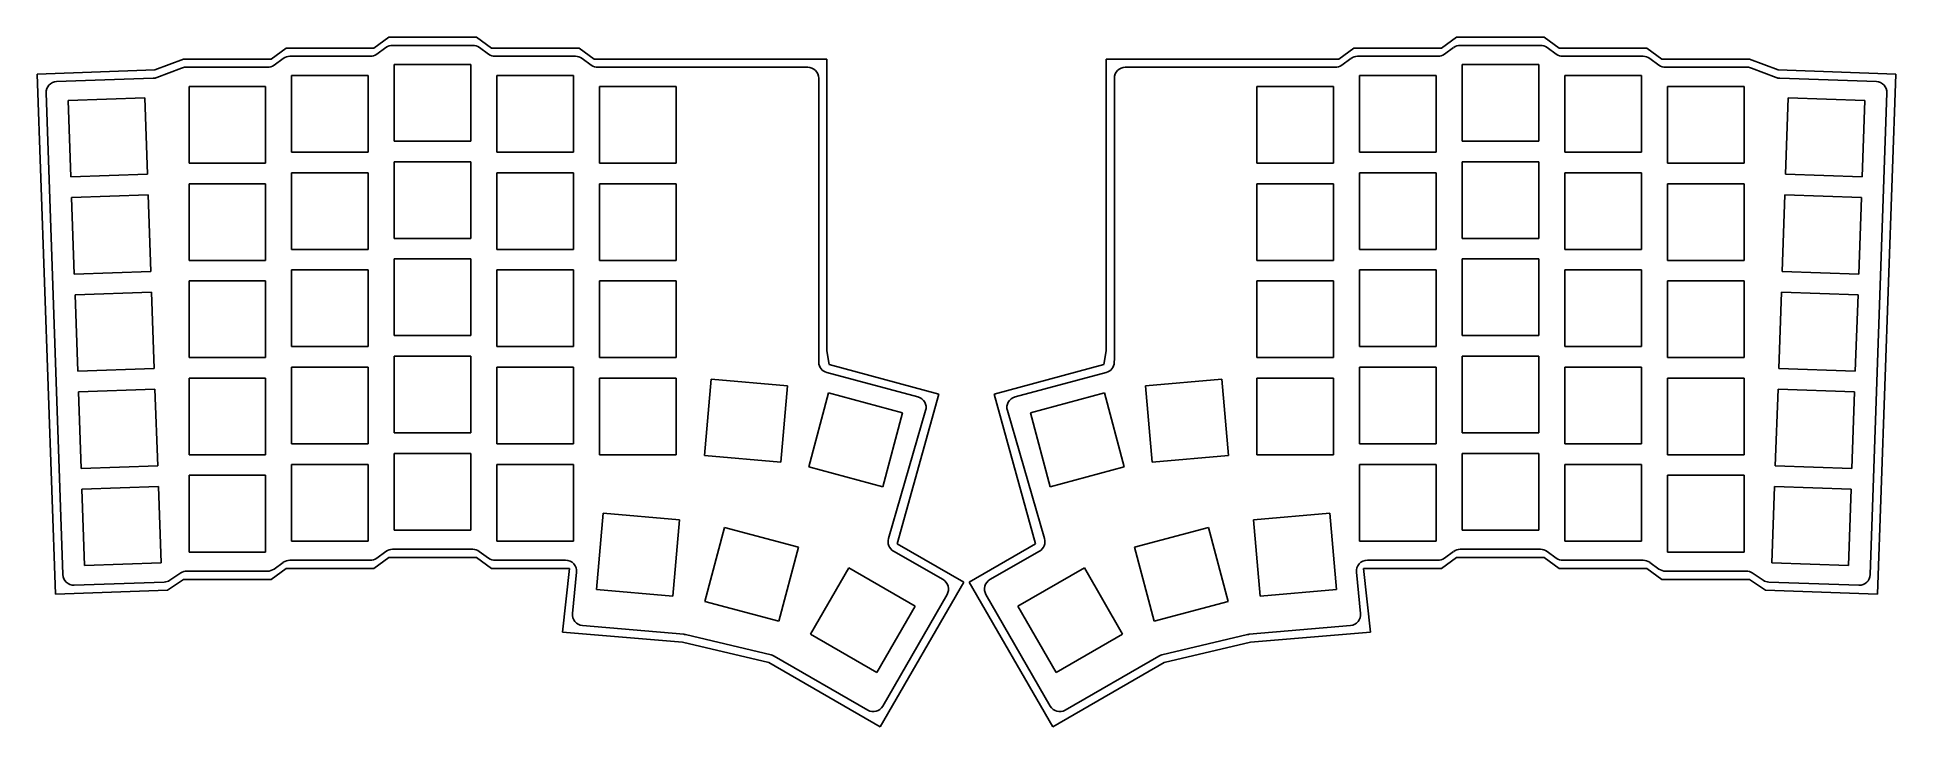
# Model space of a CAD drawing. Header units: millimetres. Extents: x 35 to 374, y -187 to -61.
import ezdxf

# ---------------------------------------------------------------- set-up
doc = ezdxf.new("R2010")
doc.units = ezdxf.units.MM

msp = doc.modelspace()

# ---------------------------------------------------------------- linework, layer by layer
for p, q in [((98.84, -60.75), (96.09, -62.75)), ((114.84, -60.75), (98.84, -60.75)), ((117.59, -62.75), (114.84, -60.75)), ((291.09, -62.75), (293.84, -60.75)), ((293.84, -60.75), (309.84, -60.75)), ((309.84, -60.75), (312.59, -62.75)), ((80.09, -62.75), (77.34, -64.75)), ((96.09, -62.75), (80.09, -62.75)), ((95.44, -64.25), (80.74, -64.25)), ((98.31, -62.64), (96.62, -63.87)), ((114.19, -62.25), (99.49, -62.25)), ((117.06, -63.87), (115.37, -62.64)), ((133.59, -62.75), (117.59, -62.75)), ((132.94, -64.25), (118.24, -64.25)), ((136.34, -64.75), (133.59, -62.75)), ((272.34, -64.75), (275.09, -62.75)), ((275.09, -62.75), (291.09, -62.75)), ((275.74, -64.25), (290.44, -64.25)), ((291.62, -63.87), (293.31, -62.64)), ((294.49, -62.25), (309.19, -62.25)), ((310.37, -62.64), (312.06, -63.87)), ((312.59, -62.75), (328.59, -62.75)), ((313.24, -64.25), (327.94, -64.25)), ((328.59, -62.75), (331.34, -64.75)), ((56.1, -66.74), (34.61, -67.49)), ((34.61, -67.49), (37.93, -162.43)), ((61.34, -64.75), (56.1, -66.74)), ((60.99, -66.39), (56.46, -68.12)), ((77.34, -64.75), (61.34, -64.75)), ((76.69, -66.25), (61.71, -66.25)), ((79.56, -64.64), (77.87, -65.87)), ((95.09, -67.75), (81.09, -67.75)), ((81.09, -67.75), (81.09, -81.75)), ((95.09, -81.75), (95.09, -67.75)), ((113.84, -65.75), (99.84, -65.75)), ((99.84, -65.75), (99.84, -79.75)), ((113.84, -79.75), (113.84, -65.75)), ((132.59, -67.75), (118.59, -67.75)), ((118.59, -67.75), (118.59, -81.75)), ((132.59, -81.75), (132.59, -67.75)), ((135.81, -65.87), (134.12, -64.64)), ((178.84, -64.75), (136.34, -64.75)), ((175.34, -66.25), (136.99, -66.25)), ((178.84, -118), (178.84, -64.75)), ((229.84, -118), (229.84, -64.75)), ((229.84, -64.75), (272.34, -64.75)), ((233.34, -66.25), (271.69, -66.25)), ((272.87, -65.87), (274.56, -64.64)), ((290.09, -67.75), (276.09, -67.75)), ((276.09, -67.75), (276.09, -81.75)), ((290.09, -81.75), (290.09, -67.75)), ((308.84, -65.75), (294.84, -65.75)), ((294.84, -65.75), (294.84, -79.75)), ((308.84, -79.75), (308.84, -65.75)), ((327.59, -67.75), (313.59, -67.75)), ((313.59, -67.75), (313.59, -81.75)), ((327.59, -81.75), (327.59, -67.75)), ((329.12, -64.64), (330.81, -65.87)), ((331.34, -64.75), (347.34, -64.75)), ((331.99, -66.25), (346.97, -66.25)), ((347.34, -64.75), (352.58, -66.74)), ((347.68, -66.39), (352.22, -68.12)), ((352.58, -66.74), (374.07, -67.49)), ((374.07, -67.49), (370.75, -162.43)), ((36.23, -70.93), (39.3, -158.88)), ((55.82, -68.25), (38.16, -68.86)), ((76.34, -69.75), (62.34, -69.75)), ((62.34, -69.75), (62.34, -83.75)), ((76.34, -83.75), (76.34, -69.75)), ((151.34, -69.75), (137.34, -69.75)), ((137.34, -69.75), (137.34, -83.75)), ((151.34, -83.75), (151.34, -69.75)), ((177.34, -119.5), (177.34, -68.25)), ((231.34, -119.5), (231.34, -68.25)), ((271.34, -69.75), (257.34, -69.75)), ((257.34, -69.75), (257.34, -83.75)), ((271.34, -83.75), (271.34, -69.75)), ((346.34, -69.75), (332.34, -69.75)), ((332.34, -69.75), (332.34, -83.75)), ((346.34, -83.75), (346.34, -69.75)), ((352.86, -68.25), (370.52, -68.86)), ((372.45, -70.93), (369.38, -158.88)), ((54.27, -71.8), (40.28, -72.29)), ((40.28, -72.29), (40.77, -86.28)), ((54.76, -85.79), (54.27, -71.8)), ((354.4, -71.8), (353.92, -85.79)), ((368.4, -72.29), (354.4, -71.8)), ((367.91, -86.28), (368.4, -72.29)), ((99.84, -79.75), (113.84, -79.75)), ((294.84, -79.75), (308.84, -79.75)), ((62.34, -83.75), (76.34, -83.75)), ((81.09, -81.75), (95.09, -81.75)), ((113.84, -83.5), (99.84, -83.5)), ((99.84, -83.5), (99.84, -97.5)), ((113.84, -97.5), (113.84, -83.5)), ((118.59, -81.75), (132.59, -81.75)), ((137.34, -83.75), (151.34, -83.75)), ((257.34, -83.75), (271.34, -83.75)), ((276.09, -81.75), (290.09, -81.75)), ((308.84, -83.5), (294.84, -83.5)), ((294.84, -83.5), (294.84, -97.5)), ((308.84, -97.5), (308.84, -83.5)), ((313.59, -81.75), (327.59, -81.75)), ((332.34, -83.75), (346.34, -83.75)), ((40.77, -86.28), (54.76, -85.79)), ((76.34, -87.5), (62.34, -87.5)), ((62.34, -87.5), (62.34, -101.5)), ((76.34, -101.5), (76.34, -87.5)), ((95.09, -85.5), (81.09, -85.5)), ((81.09, -85.5), (81.09, -99.5)), ((95.09, -99.5), (95.09, -85.5)), ((132.59, -85.5), (118.59, -85.5)), ((118.59, -85.5), (118.59, -99.5)), ((132.59, -99.5), (132.59, -85.5)), ((151.34, -87.5), (137.34, -87.5)), ((137.34, -87.5), (137.34, -101.5)), ((151.34, -101.5), (151.34, -87.5)), ((271.34, -87.5), (257.34, -87.5)), ((257.34, -87.5), (257.34, -101.5)), ((271.34, -101.5), (271.34, -87.5)), ((290.09, -85.5), (276.09, -85.5)), ((276.09, -85.5), (276.09, -99.5)), ((290.09, -99.5), (290.09, -85.5)), ((327.59, -85.5), (313.59, -85.5)), ((313.59, -85.5), (313.59, -99.5)), ((327.59, -99.5), (327.59, -85.5)), ((346.34, -87.5), (332.34, -87.5)), ((332.34, -87.5), (332.34, -101.5)), ((346.34, -101.5), (346.34, -87.5)), ((353.92, -85.79), (367.91, -86.28)), ((54.89, -89.54), (40.9, -90.03)), ((40.9, -90.03), (41.39, -104.02)), ((55.38, -103.53), (54.89, -89.54)), ((353.79, -89.54), (353.3, -103.53)), ((367.78, -90.03), (353.79, -89.54)), ((367.29, -104.02), (367.78, -90.03)), ((99.84, -97.5), (113.84, -97.5)), ((294.84, -97.5), (308.84, -97.5)), ((62.34, -101.5), (76.34, -101.5)), ((81.09, -99.5), (95.09, -99.5)), ((113.84, -101.25), (99.84, -101.25)), ((99.84, -101.25), (99.84, -115.25)), ((113.84, -115.25), (113.84, -101.25)), ((118.59, -99.5), (132.59, -99.5)), ((137.34, -101.5), (151.34, -101.5)), ((257.34, -101.5), (271.34, -101.5)), ((276.09, -99.5), (290.09, -99.5)), ((308.84, -101.25), (294.84, -101.25)), ((294.84, -101.25), (294.84, -115.25)), ((308.84, -115.25), (308.84, -101.25)), ((313.59, -99.5), (327.59, -99.5)), ((332.34, -101.5), (346.34, -101.5)), ((41.39, -104.02), (55.38, -103.53)), ((95.09, -103.25), (81.09, -103.25)), ((81.09, -103.25), (81.09, -117.25)), ((95.09, -117.25), (95.09, -103.25)), ((132.59, -103.25), (118.59, -103.25)), ((118.59, -103.25), (118.59, -117.25)), ((132.59, -117.25), (132.59, -103.25)), ((290.09, -103.25), (276.09, -103.25)), ((276.09, -103.25), (276.09, -117.25)), ((290.09, -117.25), (290.09, -103.25)), ((327.59, -103.25), (313.59, -103.25)), ((313.59, -103.25), (313.59, -117.25)), ((327.59, -117.25), (327.59, -103.25)), ((353.3, -103.53), (367.29, -104.02)), ((55.51, -107.28), (41.52, -107.77)), ((41.52, -107.77), (42.01, -121.76)), ((56, -121.27), (55.51, -107.28)), ((76.34, -105.25), (62.34, -105.25)), ((62.34, -105.25), (62.34, -119.25)), ((76.34, -119.25), (76.34, -105.25)), ((151.34, -105.25), (137.34, -105.25)), ((137.34, -105.25), (137.34, -119.25)), ((151.34, -119.25), (151.34, -105.25)), ((271.34, -105.25), (257.34, -105.25)), ((257.34, -105.25), (257.34, -119.25)), ((271.34, -119.25), (271.34, -105.25)), ((346.34, -105.25), (332.34, -105.25)), ((332.34, -105.25), (332.34, -119.25)), ((346.34, -119.25), (346.34, -105.25)), ((353.17, -107.28), (352.68, -121.27)), ((367.16, -107.77), (353.17, -107.28)), ((366.67, -121.76), (367.16, -107.77)), ((99.84, -115.25), (113.84, -115.25)), ((294.84, -115.25), (308.84, -115.25)), ((81.09, -117.25), (95.09, -117.25)), ((118.59, -117.25), (132.59, -117.25)), ((179.25, -120.54), (178.84, -118)), ((229.43, -120.54), (229.84, -118)), ((276.09, -117.25), (290.09, -117.25)), ((313.59, -117.25), (327.59, -117.25)), ((42.01, -121.76), (56, -121.27)), ((62.34, -119.25), (76.34, -119.25)), ((95.09, -121), (81.09, -121)), ((81.09, -121), (81.09, -135)), ((95.09, -135), (95.09, -121)), ((113.84, -119), (99.84, -119)), ((99.84, -119), (99.84, -133)), ((113.84, -133), (113.84, -119)), ((132.59, -121), (118.59, -121)), ((118.59, -121), (118.59, -135)), ((132.59, -135), (132.59, -121)), ((137.34, -119.25), (151.34, -119.25)), ((177.36, -120.12), (177.34, -119.5)), ((195.48, -126.44), (178.84, -121.98)), ((199.29, -125.91), (179.25, -120.54)), ((209.39, -125.91), (229.43, -120.54)), ((213.2, -126.44), (229.84, -121.98)), ((231.32, -120.12), (231.34, -119.5)), ((257.34, -119.25), (271.34, -119.25)), ((290.09, -121), (276.09, -121)), ((276.09, -121), (276.09, -135)), ((290.09, -135), (290.09, -121)), ((308.84, -119), (294.84, -119)), ((294.84, -119), (294.84, -133)), ((308.84, -133), (308.84, -119)), ((327.59, -121), (313.59, -121)), ((313.59, -121), (313.59, -135)), ((327.59, -135), (327.59, -121)), ((332.34, -119.25), (346.34, -119.25)), ((352.68, -121.27), (366.67, -121.76)), ((56.13, -125.02), (42.14, -125.51)), ((42.14, -125.51), (42.63, -139.5)), ((56.62, -139.01), (56.13, -125.02)), ((76.34, -123), (62.34, -123)), ((62.34, -123), (62.34, -137)), ((76.34, -137), (76.34, -123)), ((151.34, -123), (137.34, -123)), ((137.34, -123), (137.34, -137)), ((151.34, -137), (151.34, -123)), ((157.73, -123.17), (156.51, -137.12)), ((171.67, -124.39), (157.73, -123.17)), ((170.45, -138.34), (171.67, -124.39)), ((250.95, -123.17), (237.01, -124.39)), ((237.01, -124.39), (238.23, -138.34)), ((252.17, -137.12), (250.95, -123.17)), ((271.34, -123), (257.34, -123)), ((257.34, -123), (257.34, -137)), ((271.34, -137), (271.34, -123)), ((346.34, -123), (332.34, -123)), ((332.34, -123), (332.34, -137)), ((346.34, -137), (346.34, -123)), ((352.55, -125.02), (352.06, -139.01)), ((366.54, -125.51), (352.55, -125.02)), ((366.05, -139.5), (366.54, -125.51)), ((179.16, -125.69), (175.54, -139.21)), ((192.68, -129.31), (179.16, -125.69)), ((190.09, -152.3), (196.88, -128.93)), ((191.7, -153.25), (199.29, -125.91)), ((216.97, -153.25), (209.39, -125.91)), ((218.59, -152.3), (211.8, -128.93)), ((229.52, -125.69), (216, -129.31)), ((233.14, -139.21), (229.52, -125.69)), ((189.06, -142.84), (192.68, -129.31)), ((216, -129.31), (219.62, -142.84)), ((81.09, -135), (95.09, -135)), ((99.84, -133), (113.84, -133)), ((118.59, -135), (132.59, -135)), ((276.09, -135), (290.09, -135)), ((294.84, -133), (308.84, -133)), ((313.59, -135), (327.59, -135)), ((42.63, -139.5), (56.62, -139.01)), ((62.34, -137), (76.34, -137)), ((95.09, -138.75), (81.09, -138.75)), ((81.09, -138.75), (81.09, -152.75)), ((95.09, -152.75), (95.09, -138.75)), ((113.84, -136.75), (99.84, -136.75)), ((99.84, -136.75), (99.84, -150.75)), ((113.84, -150.75), (113.84, -136.75)), ((132.59, -138.75), (118.59, -138.75)), ((118.59, -138.75), (118.59, -152.75)), ((132.59, -152.75), (132.59, -138.75)), ((137.34, -137), (151.34, -137)), ((156.51, -137.12), (170.45, -138.34)), ((238.23, -138.34), (252.17, -137.12)), ((257.34, -137), (271.34, -137)), ((290.09, -138.75), (276.09, -138.75)), ((276.09, -138.75), (276.09, -152.75)), ((290.09, -152.75), (290.09, -138.75)), ((308.84, -136.75), (294.84, -136.75)), ((294.84, -136.75), (294.84, -150.75)), ((308.84, -150.75), (308.84, -136.75)), ((327.59, -138.75), (313.59, -138.75)), ((313.59, -138.75), (313.59, -152.75)), ((327.59, -152.75), (327.59, -138.75)), ((332.34, -137), (346.34, -137)), ((352.06, -139.01), (366.05, -139.5)), ((76.34, -140.75), (62.34, -140.75)), ((62.34, -140.75), (62.34, -154.75)), ((76.34, -154.75), (76.34, -140.75)), ((175.54, -139.21), (189.06, -142.84)), ((219.62, -142.84), (233.14, -139.21)), ((346.34, -140.75), (332.34, -140.75)), ((332.34, -140.75), (332.34, -154.75)), ((346.34, -154.75), (346.34, -140.75)), ((56.75, -142.76), (42.76, -143.25)), ((42.76, -143.25), (43.25, -157.24)), ((57.24, -156.75), (56.75, -142.76)), ((351.93, -142.76), (351.44, -156.75)), ((365.92, -143.25), (351.93, -142.76)), ((365.43, -157.24), (365.92, -143.25)), ((137.98, -147.67), (136.76, -161.62)), ((151.92, -148.89), (137.98, -147.67)), ((150.7, -162.84), (151.92, -148.89)), ((270.7, -147.67), (256.76, -148.89)), ((256.76, -148.89), (257.98, -162.84)), ((271.92, -161.62), (270.7, -147.67)), ((81.09, -152.75), (95.09, -152.75)), ((99.84, -150.75), (113.84, -150.75)), ((118.59, -152.75), (132.59, -152.75)), ((160.16, -150.25), (156.53, -163.78)), ((173.68, -153.88), (160.16, -150.25)), ((248.52, -150.25), (235, -153.88)), ((252.14, -163.78), (248.52, -150.25)), ((276.09, -152.75), (290.09, -152.75)), ((294.84, -150.75), (308.84, -150.75)), ((313.59, -152.75), (327.59, -152.75)), ((62.34, -154.75), (76.34, -154.75)), ((96.09, -157.75), (98.84, -155.75)), ((96.62, -155.87), (98.31, -154.64)), ((98.84, -155.75), (114.84, -155.75)), ((99.49, -154.25), (114.19, -154.26)), ((114.84, -155.75), (117.59, -157.75)), ((115.36, -154.64), (117.06, -155.87)), ((170.06, -167.4), (173.68, -153.88)), ((200.05, -159.8), (191.01, -154.59)), ((203.83, -160.25), (191.7, -153.25)), ((204.85, -160.25), (216.97, -153.25)), ((208.63, -159.8), (217.67, -154.59)), ((235, -153.88), (238.62, -167.4)), ((293.84, -155.75), (291.09, -157.75)), ((293.31, -154.64), (291.62, -155.87)), ((309.84, -155.75), (293.84, -155.75)), ((309.19, -154.25), (294.49, -154.25)), ((312.59, -157.75), (309.84, -155.75)), ((312.06, -155.87), (310.37, -154.64)), ((332.34, -154.75), (346.34, -154.75)), ((43.25, -157.24), (57.24, -156.75)), ((58.83, -159.91), (60.84, -158.58)), ((61.94, -158.25), (76.69, -158.25)), ((77.34, -159.75), (80.09, -157.75)), ((77.87, -157.87), (79.56, -156.64)), ((80.09, -157.75), (96.09, -157.75)), ((80.74, -156.25), (95.44, -156.25)), ((117.59, -157.75), (131.84, -157.75)), ((118.24, -156.25), (131.13, -156.25)), ((131.84, -157.75), (130.56, -169.36)), ((133.12, -158.45), (132.38, -165.98)), ((182.82, -157.65), (175.82, -169.77)), ((194.94, -164.65), (182.82, -157.65)), ((225.86, -157.65), (213.74, -164.65)), ((232.86, -169.77), (225.86, -157.65)), ((275.56, -158.45), (276.3, -165.98)), ((291.09, -157.75), (276.84, -157.75)), ((276.84, -157.75), (278.12, -169.36)), ((290.44, -156.25), (277.55, -156.25)), ((328.59, -157.75), (312.59, -157.75)), ((327.94, -156.25), (313.24, -156.25)), ((331.34, -159.75), (328.59, -157.75)), ((330.81, -157.87), (329.12, -156.64)), ((346.74, -158.25), (331.99, -158.25)), ((349.85, -159.91), (347.84, -158.58)), ((351.44, -156.75), (365.43, -157.24)), ((37.93, -162.43), (58.41, -161.71)), ((41.37, -160.81), (57.8, -160.23)), ((58.41, -161.71), (61.34, -159.75)), ((61.34, -159.75), (77.34, -159.75)), ((136.76, -161.62), (150.7, -162.84)), ((188.58, -186.67), (203.83, -160.25)), ((189.03, -182.89), (200.78, -162.53)), ((220.1, -186.67), (204.85, -160.25)), ((219.65, -182.89), (207.9, -162.53)), ((257.98, -162.84), (271.92, -161.62)), ((347.34, -159.75), (331.34, -159.75)), ((350.26, -161.71), (347.34, -159.75)), ((370.75, -162.43), (350.26, -161.71)), ((367.31, -160.81), (350.88, -160.23)), ((156.53, -163.78), (170.06, -167.4)), ((187.94, -176.77), (194.94, -164.65)), ((213.74, -164.65), (220.74, -176.77)), ((238.62, -167.4), (252.14, -163.78)), ((130.56, -169.36), (152.47, -171.23)), ((134.2, -168.17), (152.71, -169.77)), ((274.48, -168.17), (255.97, -169.77)), ((278.12, -169.36), (256.21, -171.23)), ((152.47, -171.23), (168.23, -174.92)), ((153, -169.81), (168.69, -173.55)), ((175.82, -169.77), (187.94, -176.77)), ((220.74, -176.77), (232.86, -169.77)), ((255.68, -169.81), (239.99, -173.55)), ((256.21, -171.23), (240.45, -174.92)), ((168.23, -174.92), (188.58, -186.67)), ((169.23, -173.76), (186.3, -183.62)), ((240.45, -174.92), (220.1, -186.67)), ((239.45, -173.76), (222.38, -183.62))]:
    msp.add_line(p, q)
for centre, start, end in [((80.74, -66.25), 90, 126.0274), ((95.44, -62.25), 270, 306.0274), ((99.49, -64.25), 90, 126.0274), ((114.19, -64.25), 53.9726, 90), ((118.24, -62.25), 233.9726, 270), ((132.94, -66.25), 53.9726, 90), ((275.74, -66.25), 90, 126.0274), ((290.44, -62.25), 270, 306.0274), ((294.49, -64.25), 90, 126.0274), ((309.19, -64.25), 53.9726, 90), ((313.24, -62.25), 233.9726, 270), ((327.94, -66.25), 53.9726, 90), ((61.71, -68.25), 90, 110.9), ((76.69, -64.25), 270, 306.0274), ((136.99, -64.25), 233.9726, 270), ((175.34, -68.25), 0, 90), ((233.34, -68.25), 90, 180), ((271.69, -64.25), 270, 306.0274), ((331.99, -64.25), 233.9726, 270), ((346.97, -68.25), 69.1, 90), ((38.23, -70.86), 92, 182), ((55.75, -66.25), 272, 290.9), ((352.93, -66.25), 249.1, 268), ((370.45, -70.86), 358, 88), ((179.36, -120.05), 181.9226, 255), ((229.32, -120.05), 285, 358.0774), ((194.96, -128.37), 343.7976, 75), ((213.72, -128.37), 105, 196.2024), ((192.01, -152.85), 163.7976, 240), ((216.67, -152.85), 300, 16.2024), ((95.44, -154.25), 270, 306.0274), ((99.49, -156.25), 89.9642, 126.0274), ((114.19, -156.26), 54.1091, 89.9642), ((118.24, -154.25), 234.1091, 270), ((290.44, -154.25), 270, 306.0274), ((294.49, -156.25), 90, 126.0274), ((309.19, -156.25), 53.9726, 90), ((313.24, -154.25), 233.9726, 270), ((41.3, -158.81), 182, 272), ((61.94, -160.25), 90, 123.3593), ((76.69, -156.25), 270, 306.0274), ((80.74, -158.25), 90, 126.0274), ((131.13, -158.25), 354.3733, 90), ((277.55, -158.25), 90, 185.6267), ((327.94, -158.25), 53.9726, 90), ((331.99, -156.25), 233.9726, 270), ((346.74, -160.25), 56.6407, 90), ((367.38, -158.81), 268, 358), ((57.73, -158.24), 272, 303.3593), ((199.05, -161.53), 330, 60), ((209.63, -161.53), 120, 210), ((350.95, -158.24), 236.6407, 268), ((134.37, -166.17), 174.3733, 265.06), ((274.31, -166.17), 274.94, 5.6267), ((152.54, -171.76), 76.6097, 85.06), ((256.14, -171.76), 94.94, 103.3903), ((168.23, -175.5), 60, 76.6097), ((240.45, -175.5), 103.3903, 120), ((187.3, -181.89), 240, 330), ((221.38, -181.89), 210, 300)]:
    msp.add_arc(centre, 2, start, end)

doc.saveas('drawing.dxf')
